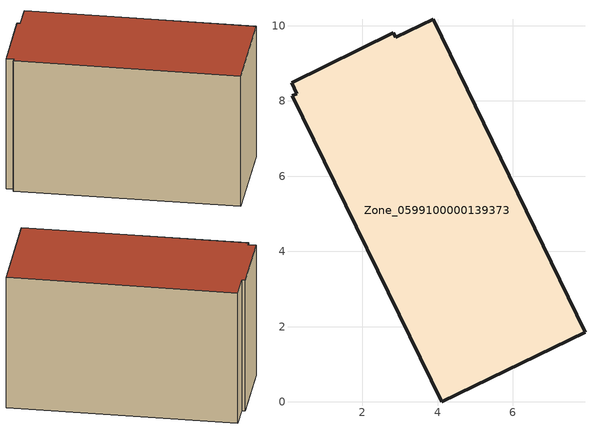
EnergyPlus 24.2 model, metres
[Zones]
Zone_0599100000139373
 floor ground (C_G): 7.92,1.86 4.11,0 0.14,8.14 0.26,8.2 0.12,8.48 2.83,9.81 2.89,9.7 3.88,10.18 z0
 wall outside (C_F): 2.89,9.7 2.83,9.81 0.12,8.48 0.26,8.2 0.14,8.14 4.11,0 7.92,1.86 3.88,10.18 2.89,9.7 z0:5.82
 roof outside (C_R): 0.14,8.14 4.11,0 7.92,1.86 3.88,10.18 2.89,9.7 2.83,9.81 0.12,8.48 0.26,8.2 z5.82
[BUILDING]
Pand.0599100000139373: North Axis=0; Terrain=City; Loads Convergence Tolerance Value=0.04; Temperature Convergence Tolerance Value=0.4; Solar Distribution=FullExterior; Maximum Number of Warmup Days=25; Minimum Number of Warmup Days=1
[Site:Location]
Rotterdam.The.Hague.AP_ZH_NLD Design_Conditions: Latitude=51.96; Longitude=4.45; Time Zone=1; Elevation=-4.5
[SITE:GROUNDTEMPERATURE:BUILDINGSURFACE]
18, 18, 18, 18, 18, 18, 18, 18, 18, 18, 18, 18
[MATERIAL] Thermal Absorptance=0.9; Solar Absorptance=0.7; Visible Absorptance=0.7
Name | Roughness | Thickness | Conductivity | Density | Specific Heat
G.TI.1946-1964 | MediumSmooth | 0.15 | 1 | 540 | 1210
F.TI.1946-1964 | Rough | 0.3 | 0.857143 | 1920 | 840
R.TI.1946-1964 | MediumRough | 0.2 | 0.277778 | 1500 | 1000
[CONSTRUCTION]
C_G: G.TI.1946-1964
C_F: F.TI.1946-1964
C_R: R.TI.1946-1964
[ZONE]
Zone_0599100000139373: Type=1; Multiplier=1; Ceiling Height=Autocalculate; Volume=Autocalculate; Floor Area=autocalculate; Part of Total Floor Area=Yes
[ZONEINFILTRATION:DESIGNFLOWRATE]
Infil_Zone_0599100000139373: Zone or ZoneList or Space or SpaceList=Zone_0599100000139373; Schedule=AlwaysOn; Design Flow Rate Calculation Method=Flow/Area; Flow Rate per Floor Area=0.003; Constant Term Coefficient=1; Temperature Term Coefficient=0; Velocity Term Coefficient=0; Velocity Squared Term Coefficient=0
[HVACTEMPLATE:ZONE:IDEALLOADSAIRSYSTEM]
Zone_0599100000139373: Maximum Heating Supply Air Temperature=50; Minimum Cooling Supply Air Temperature=13; Maximum Heating Supply Air Humidity Ratio=0.0156; Minimum Cooling Supply Air Humidity Ratio=0.0077; Heating Limit=NoLimit; Cooling Limit=NoLimit; Dehumidification Control Type=ConstantSensibleHeatRatio; Cooling Sensible Heat Ratio=0.7; Dehumidification Setpoint=60; Humidification Control Type=None; Humidification Setpoint=30; Outdoor Air Method=None; Outdoor Air Flow Rate per Person=0.00944; Outdoor Air Flow Rate per Zone Floor Area=0; Outdoor Air Flow Rate per Zone=0; Demand Controlled Ventilation Type=None; Outdoor Air Economizer Type=NoEconomizer; Heat Recovery Type=None; Sensible Heat Recovery Effectiveness=0.7; Latent Heat Recovery Effectiveness=0.65
[ZONECONTROL:THERMOSTAT]
ThermostatControl_Zone_0599100000139373: Zone or ZoneList=Zone_0599100000139373; Control Type Schedule=DualSetpointControlType; Control 1=Thermostat_Zone_0599100000139373; Temperature Difference Between Cutout And Setpoint=0
[THERMOSTATSETPOINT:DUALSETPOINT]
Thermostat_Zone_0599100000139373: Heating Setpoint Temperature Schedule=HeatingSetpoint_Zone_0599100000139373; Cooling Setpoint Temperature Schedule=CoolingSetpoint_Zone_0599100000139373
[SCHEDULE:COMPACT]
HeatingSetpoint_Zone_0599100000139373: Through: 12/31, For: AllDays, Until: 24:00, 21
CoolingSetpoint_Zone_0599100000139373: Through: 12/31, For: AllDays, Until: 24:00, 24
DualSetpointControlType: Through: 12/31, For: AllDays, Until: 24:00, 4
AlwaysOn: Through: 12/31, For: AllDays, Until: 24:00, 1
